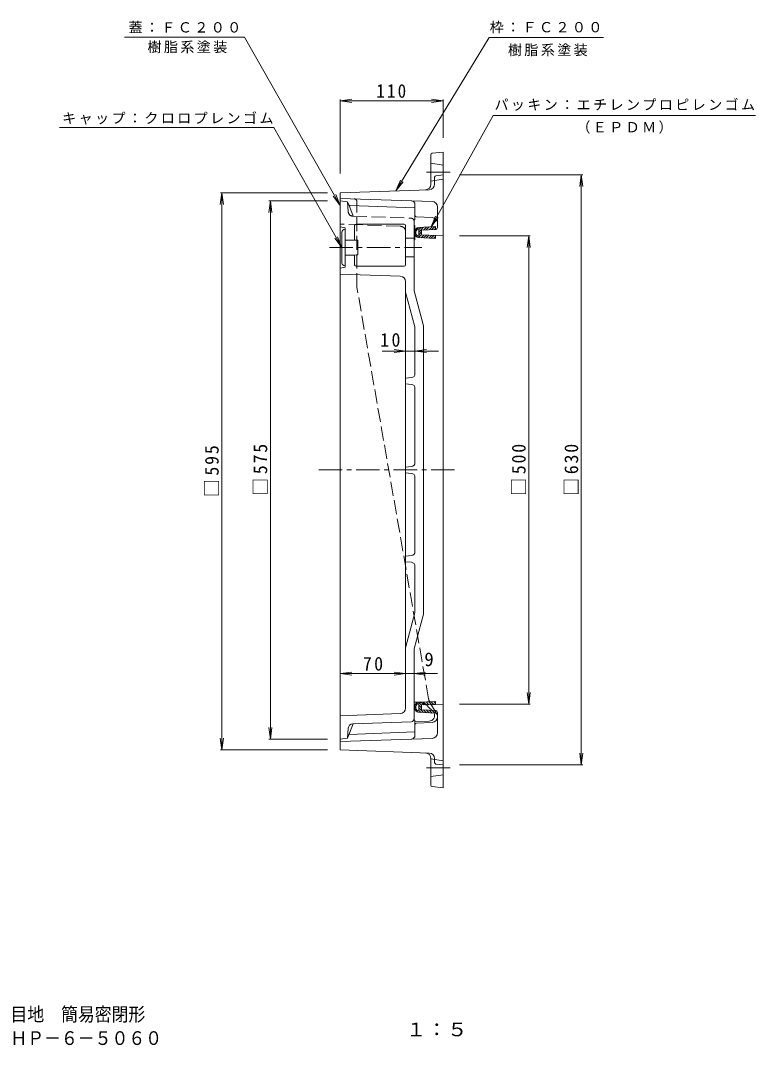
# Model space of a CAD drawing. Units: millimetres, scale not verified. Extents: x -960 to 836, y -688 to 698.
# Drawn here: x 51 to 836, y -688 to 408 of the extents above; entities that cross this region are included whole.
import ezdxf
from ezdxf.enums import TextEntityAlignment as Align

# ---------------------------------------------------------------- set-up
doc = ezdxf.new("R2010")
doc.units = ezdxf.units.MM
doc.header["$LTSCALE"] = 5
doc.linetypes.add('CHAIN1', pattern=[8, 5, -1, 1, -1])
doc.linetypes.add('DASHED3', pattern=[4, 3, -1])
for name, color, linetype, lineweight in [('0-0_通り芯', 3, 'Continuous', 9), ('0-1_躯体', 2, 'Continuous', 9), ('0-2_仕上', 7, 'Continuous', 9), ('0-4_その他', 7, 'Continuous', 9)]:
    doc.layers.add(name, color=color, linetype=linetype, lineweight=lineweight)
doc.layers.add('F-5_F-5ﾚｲﾔ', color=2, linetype='Continuous')
doc.styles.add('ＭＳ ゴシック', font='')
doc.styles.get('ＭＳ ゴシック').set_extended_font_data('MS Gothic')

msp = doc.modelspace()

# ---------------------------------------------------------------- linework, layer by layer
at = {"layer": '0-0_通り芯'}
for p, q in [((400.155, 214.24), (392.155, 215.24)), ((392.155, -359.761), (392.155, 215.24)), ((401.349, 211.159), (400.155, 214.24)), ((402.69, 210.202), (472.155, 207.566)), ((472.155, 195.156), (472.155, 207.566)), ((397.655, 186.24), (392.155, 187.24)), ((407.655, 188.74), (407.655, 173.081)), ((460.655, 190.239), (409.155, 190.239)), ((462.155, 188.74), (462.155, 146.941)), ((472.155, 188.573), (471.155, 189.24)), ((472.155, 173.906), (472.155, 188.573)), ((394.155, 181.74), (394.155, 148.739)), ((397.155, 184.74), (397.655, 184.74)), ((397.655, 173.24), (407.655, 173.24)), ((411.155, 172.99), (401.608, 173.24)), ((411.155, 157.489), (411.155, 172.99)), ((462.155, 175.24), (471.155, 175.24)), ((472.155, 173.906), (471.155, 173.24)), ((397.655, 157.24), (407.655, 157.24)), ((411.155, 157.489), (401.608, 157.24)), ((407.655, 157.398), (407.655, 146.941)), ((462.155, 155.24), (471.155, 155.24)), ((397.155, 145.74), (397.655, 145.74)), ((460.655, 145.441), (409.155, 145.441)), ((456.369, 134.662), (392.155, 136.955)), ((462.155, 128.666), (462.155, -326.529)), ((462.155, 117.739), (472.155, 80.419)), ((471.155, 118.925), (481.155, 81.604)), ((472.155, 30.36), (472.155, 80.419)), ((481.155, -226.125), (481.155, 81.604)), ((468.553, 26.379), (462.155, 25.74)), ((468.553, 19.1), (462.155, 19.74)), ((472.155, -64.64), (472.155, 15.12)), ((468.553, -68.621), (462.155, -69.26)), ((468.553, -75.9), (462.155, -75.26)), ((472.155, -79.88), (472.155, -159.641)), ((468.553, -163.621), (462.155, -164.26)), ((468.553, -170.9), (462.155, -170.26)), ((472.155, -174.88), (472.155, -224.94)), ((462.155, -262.26), (472.155, -224.94)), ((471.155, -263.445), (481.155, -226.125)), ((475.732, -320.414), (471.155, -320.159)), ((456.364, -332.525), (392.155, -334.761)), ((400.155, -358.761), (406.155, -343.273)), ((400.86, -347.961), (400.155, -358.761)), ((405.676, -343.29), (468.26, -341.111)), ((472.155, -340.976), (487.364, -340.446)), ((400.155, -358.761), (392.155, -359.761))]:
    msp.add_line(p, q, dxfattribs=at)
at = {"layer": '0-0_通り芯', "linetype": 'DASHED3'}
for p, q in [((400.86, 203.44), (400.155, 214.24)), ((401.349, 211.159), (406.155, 198.752)), ((405.676, 198.769), (468.26, 196.59)), ((456.364, 188.005), (392.155, 190.24)), ((476.23, -320.442), (475.732, -320.414)), ((486.003, -324.812), (491.398, -330.207))]:
    msp.add_line(p, q, dxfattribs=at)
at = {"layer": '0-0_通り芯', "linetype": 'CHAIN1'}
for p, q in [((380.874, 165.24), (479.582, 165.24)), ((369.344, -72.26), (519.168, -72.26))]:
    msp.add_line(p, q, dxfattribs=at)
at = {"layer": '0-0_通り芯'}
for points in [[(472.155, 195.156), (471.155, 194.49), (471.155, 118.925)], [(397.655, 186.24), (397.655, 144.239), (392.155, 143.24)], [(472.155, -339.677), (471.155, -339.01), (471.155, -263.445)], [(472.155, -339.677), (472.155, -352.086), (401.705, -354.761)]]:
    msp.add_lwpolyline(points, dxfattribs=at)
for centre, radius, start, end in [((402.747, 211.701), 1.5, 201.17764, 267.82607), ((409.155, 188.74), 1.5, 90, 180), ((460.655, 188.74), 1.5, 0, 90), ((397.155, 181.74), 3, 90, 180), ((397.155, 148.739), 3, 180, 270), ((409.155, 146.941), 1.5, 180, 270), ((460.655, 146.941), 1.5, 270, 0), ((456.155, 128.666), 6, 0, 87.95451), ((468.155, 30.36), 4, 275.71063, 0), ((468.155, 15.12), 4, 0, 84.28937), ((468.155, -64.64), 4, 275.71063, 0), ((468.155, -79.88), 4, 0, 84.28937), ((468.155, -159.641), 4, 275.71063, 0), ((468.155, -174.88), 4, 0, 84.28937), ((456.155, -326.529), 6, 271.99373, 0), ((468.155, -338.113), 3, 271.99361, 0), ((487.155, -334.45), 6, 271.99379, 23.47372), ((405.85, -348.287), 5, 91.99385, 176.26363)]:
    msp.add_arc(centre, radius, start, end, dxfattribs=at)
at = {"layer": '0-0_通り芯', "linetype": 'DASHED3'}
for centre, radius, start, end in [((405.85, 203.766), 5, 183.73637, 268.00615), ((456.155, 182.008), 6, 0, 88.00627), ((468.155, 193.592), 3, 0, 88.00639), ((475.396, -335.419), 15, 44.99995, 86.81305), ((487.155, -334.45), 6, 23.47372, 44.99995)]:
    msp.add_arc(centre, radius, start, end, dxfattribs=at)
at = {"layer": '0-1_躯体'}
for p, q in [((489.155, 232.897), (489.155, 264.403)), ((490.483, 265.893), (502.155, 267.24)), ((502.155, -411.76), (502.155, 267.24)), ((494.49, 241.888), (502.155, 242.74)), ((493.155, 240.397), (493.155, 233.035)), ((487.363, 227.039), (392.155, 223.74)), ((392.155, -371.26), (392.155, 223.74)), ((490.357, 214.435), (392.155, 217.74)), ((472.155, 199.481), (472.155, 211.179)), ((496.155, 186.625), (496.155, 208.438)), ((473.598, 197.982), (490.386, 197.336)), ((472.263, 183.484), (475.232, 186.453)), ((475.92, 186.554), (494.155, 187.627)), ((476.155, 181.72), (481.307, 186.871)), ((476.155, 184.548), (478.302, 186.695)), ((481.119, 183.855), (484.312, 187.048)), ((484.124, 184.032), (487.317, 187.225)), ((487.129, 184.209), (490.323, 187.402)), ((490.135, 184.385), (493.328, 187.578)), ((494.155, 184.622), (494.155, 187.627)), ((472.155, 182.561), (472.155, 179.871)), ((472.155, 180.548), (473.155, 181.548)), ((472.558, 178.122), (473.48, 179.044)), ((473.155, 180.402), (473.155, 182.074)), ((473.86, 176.595), (474.929, 177.665)), ((475.968, 185.068), (476.155, 185.08)), ((475.968, 175.875), (479.155, 179.063)), ((475.982, 175.875), (494.155, 175.085)), ((476.155, 177.399), (476.019, 177.405)), ((476.155, 177.399), (476.155, 185.08)), ((476.155, 178.891), (479.155, 181.891)), ((478.678, 175.757), (481.556, 178.635)), ((494.273, 184.629), (479.155, 183.74)), ((494.155, 184.622), (479.155, 183.74)), ((479.155, 178.74), (479.155, 183.74)), ((502.155, 177.74), (479.155, 178.74)), ((479.155, 178.74), (494.155, 178.087)), ((481.389, 175.64), (484.267, 178.517)), ((484.1, 175.522), (486.977, 178.399)), ((486.81, 175.404), (489.688, 178.282)), ((489.521, 175.286), (492.398, 178.164)), ((492.231, 175.168), (494.155, 177.092)), ((493.14, 184.562), (494.155, 185.578)), ((494.155, 175.085), (494.155, 178.087)), ((472.155, -327.082), (472.155, -324.392)), ((472.155, -325.069), (473.155, -326.069)), ((472.263, -328.005), (475.232, -330.974)), ((472.558, -322.643), (473.48, -323.565)), ((473.155, -324.923), (473.155, -326.595)), ((473.86, -321.116), (474.929, -322.186)), ((475.968, -320.396), (479.155, -323.584)), ((475.982, -320.396), (494.155, -319.605)), ((476.155, -321.92), (476.019, -321.926)), ((476.155, -321.92), (476.155, -329.601)), ((476.155, -323.412), (479.155, -326.412)), ((476.155, -326.241), (481.307, -331.392)), ((478.678, -320.278), (481.556, -323.156)), ((502.155, -322.26), (479.155, -323.26)), ((479.155, -323.26), (494.155, -322.608)), ((479.155, -323.26), (479.155, -328.26)), ((494.273, -329.15), (479.155, -328.26)), ((494.155, -329.143), (479.155, -328.26)), ((481.119, -328.376), (484.312, -331.569)), ((481.389, -320.16), (484.267, -323.038)), ((484.1, -320.043), (486.977, -322.92)), ((484.124, -328.553), (487.317, -331.746)), ((486.81, -319.925), (489.688, -322.802)), ((489.521, -319.807), (492.398, -322.685)), ((492.231, -319.689), (494.155, -321.613)), ((494.155, -319.605), (494.155, -322.608)), ((475.92, -331.075), (494.155, -332.148)), ((475.968, -329.589), (476.155, -329.601)), ((476.155, -329.069), (478.302, -331.215)), ((487.129, -328.729), (490.323, -331.922)), ((490.135, -328.906), (493.328, -332.099)), ((493.14, -329.083), (494.155, -330.099)), ((494.155, -329.143), (494.155, -332.148)), ((496.155, -331.146), (496.155, -352.959)), ((472.155, -344.002), (472.155, -355.7)), ((473.598, -342.503), (490.386, -341.857)), ((490.357, -358.955), (392.155, -362.26)), ((487.363, -374.56), (392.155, -371.26)), ((489.155, -380.417), (489.155, -408.924)), ((493.155, -384.918), (493.155, -380.556)), ((494.49, -386.409), (502.155, -387.26)), ((490.483, -410.414), (502.155, -411.76))]:
    msp.add_line(p, q, dxfattribs=at)
at = {"layer": '0-1_躯体', "linetype": 'DASHED3'}
for p, q in [((502.155, 253.24), (489.155, 255.24)), ((502.155, 238.239), (489.155, 236.24)), ((488.591, -321.654), (496.155, -334.26)), ((502.155, -382.76), (489.155, -380.76)), ((502.155, -397.76), (489.155, -399.76))]:
    msp.add_line(p, q, dxfattribs=at)
at = {"layer": '0-1_躯体', "linetype": 'CHAIN1'}
for p, q in [((484.595, 245.74), (510.8, 245.74)), ((484.595, -390.26), (510.8, -390.26))]:
    msp.add_line(p, q, dxfattribs=at)
at = {"layer": '0-1_躯体', "linetype": 'DASHED3'}
msp.add_lwpolyline([(486.676, -316.511), (410.155, 122.74), (410.155, 214.233)], dxfattribs=at)
at = {"layer": '0-1_躯体'}
for centre, radius, start, end in [((490.655, 264.403), 1.5, 96.58199, 180), ((494.655, 240.397), 1.5, 96.33968, 180), ((483.155, 232.897), 6, 271.98473, 0), ((487.155, 233.035), 6, 271.98473, 0), ((468.155, 211.179), 4, 0, 88.07251), ((490.155, 208.438), 6, 0, 88.07249), ((473.655, 199.481), 1.5, 180, 267.79749), ((490.155, 191.341), 6, 0, 87.79741), ((476.155, 182.561), 4, 93.36621, 180), ((494.155, 186.625), 2, 273.3663, 0), ((476.155, 179.871), 4, 180, 267.51057), ((476.155, 182.074), 3, 93.57632, 179.99998), ((476.155, 180.402), 3, 180, 267.39743), ((476.155, -324.392), 4, 92.48943, 180), ((476.155, -327.082), 4, 180, 266.63379), ((476.155, -324.923), 3, 92.60257, 180), ((476.155, -326.595), 3, 180.00002, 266.42368), ((490.155, -335.862), 6, 272.20259, 0), ((494.155, -331.146), 2, 0, 86.6337), ((473.655, -344.002), 1.5, 92.20251, 180), ((468.155, -355.7), 4, 271.92749, 0), ((490.155, -352.959), 6, 271.92751, 0), ((483.155, -380.417), 6, 0, 88.01527), ((487.155, -380.556), 6, 0, 88.01527), ((494.655, -384.918), 1.5, 180, 263.66032), ((490.655, -408.924), 1.5, 180, 263.41801)]:
    msp.add_arc(centre, radius, start, end, dxfattribs=at)
at = {"layer": '0-1_躯体', "linetype": 'DASHED3'}
for centre, radius, start, end in [((407.155, 214.233), 3, 0, 88.07239), ((501.454, -313.936), 15, 189.88217, 210.96371)]:
    msp.add_arc(centre, radius, start, end, dxfattribs=at)
at = {"layer": '0-2_仕上'}
for p, q in [((290.113, 389.793), (161.737, 389.793)), ((673.444, 389.496), (551.446, 389.496)), ((555.664, 306.195), (835.804, 306.195)), ((92.378, 293.275), (321.418, 293.275))]:
    msp.add_line(p, q, dxfattribs=at)
at = {"layer": '0-4_その他'}
for p, q in [((551.446, 389.496), (451.517, 225.797)), ((392.155, 321.94), (404.548, 323.571)), ((392.155, 323.44), (392.155, 244.233)), ((392.155, 321.94), (502.155, 321.94)), ((392.155, 321.94), (404.548, 320.308)), ((502.155, 321.94), (489.762, 323.571)), ((502.155, 321.94), (489.762, 320.308)), ((502.155, 323.44), (502.155, 282.544)), ((321.418, 293.275), (394.155, 165.24)), ((651.283, 242.74), (519.758, 242.74)), ((649.783, 242.74), (648.151, 230.347)), ((649.783, -387.26), (649.783, 242.74)), ((649.783, 242.74), (651.414, 230.347)), ((451.517, 225.797), (456.582, 237.225)), ((451.517, 225.797), (459.367, 235.525)), ((265.857, 223.74), (264.225, 211.347)), ((264.357, 223.74), (378.809, 223.74)), ((265.857, -371.26), (265.857, 223.74)), ((265.857, 223.74), (267.489, 211.347)), ((392.155, 210.175), (387.452, 221.756)), ((317.659, 215.24), (316.028, 202.847)), ((316.159, 215.24), (378.809, 215.24)), ((317.659, -359.761), (317.659, 215.24)), ((317.659, 215.24), (319.291, 202.847)), ((489.309, 187.218), (496.77, 197.247)), ((394.155, 165.24), (389.452, 176.821)), ((595.134, 177.74), (519.758, 177.74)), ((593.634, 177.74), (592.002, 165.347)), ((593.634, -322.26), (593.634, 177.74)), ((593.634, 177.74), (595.265, 165.347)), ((394.155, 165.24), (386.615, 175.209)), ((462.155, 54.731), (449.762, 56.362)), ((462.155, 56.231), (462.155, 53.842)), ((472.155, 54.731), (484.548, 56.362)), ((472.155, 56.231), (472.155, 53.842)), ((462.155, 54.731), (437.155, 54.731)), ((462.155, 54.731), (449.762, 53.099)), ((462.155, 54.731), (472.155, 54.731)), ((472.155, 54.731), (497.155, 54.731)), ((472.155, 54.731), (484.548, 53.099)), ((392.155, -289.709), (404.548, -288.078)), ((392.155, -289.709), (462.155, -289.709)), ((392.155, -289.709), (404.548, -291.341)), ((462.155, -289.709), (449.762, -288.078)), ((462.155, -289.709), (449.762, -291.341)), ((471.155, -289.709), (483.548, -288.078)), ((471.155, -289.709), (496.155, -289.709)), ((593.634, -322.26), (592.002, -309.867)), ((593.634, -322.26), (595.265, -309.867)), ((595.134, -322.26), (519.758, -322.26)), ((317.659, -359.761), (316.028, -347.367)), ((317.659, -359.761), (319.291, -347.367)), ((265.857, -371.26), (264.225, -358.867)), ((265.857, -371.26), (267.489, -358.867)), ((316.159, -359.761), (378.809, -359.761)), ((264.357, -371.26), (378.809, -371.26)), ((649.783, -387.26), (648.151, -374.867)), ((649.783, -387.26), (651.414, -374.867)), ((651.283, -387.26), (519.758, -387.26))]:
    msp.add_line(p, q, dxfattribs=at)
for points in [[(290.113, 389.793), (392.155, 210.175), (384.615, 220.145)], [(555.664, 306.195), (489.309, 187.218), (493.92, 198.836)], [(462.155, -289.709), (471.155, -289.709), (483.548, -291.341)]]:
    msp.add_lwpolyline(points, dxfattribs=at)

# ---------------------------------------------------------------- texts
at = {"layer": '0-2_仕上', "char_height": 11, "attachment_point": 7, "style": 'ＭＳ ゴシック'}
for s, insert in [('\\T1.17;蓋：ＦＣ２００', (166.236, 394.237)), ('\\T1.17;枠：ＦＣ２００', (551.924, 393.893)), ('\\T1.17;樹脂系塗装', (186.42, 372.77)), ('\\T1.17;樹脂系塗装', (571.408, 369.55)), ('\\T1.17;パッキン：エチレンプロピレンゴム', (557.011, 311.205)), ('\\T1.17;キャップ：クロロプレンゴム', (95.34, 296.578)), ('\\T1.17;（ＥＰＤＭ）', (644.511, 286.843))]:
    msp.add_mtext(s, dxfattribs=dict(at, insert=insert))
at = {"layer": '0-4_その他', "color": 2, "style": 'ＭＳ ゴシック'}
msp.add_text('9', height=14.66, dxfattribs=at).set_placement((482.154, -286.184), align=Align.BOTTOM_LEFT)
at = {"layer": '0-4_その他', "color": 2, "char_height": 14.66, "attachment_point": 7, "style": 'ＭＳ ゴシック'}
for s, insert in [('\\T1.27;\\W0.9;110', (430.905, 324.94)), ('\\T1.27;\\W0.95;10', (435.029, 59.173)), ('\\T1.27;\\W0.95;70', (416.53, -286.709))]:
    msp.add_mtext(s, dxfattribs=dict(at, insert=insert))
at = {"layer": '0-4_その他', "color": 2, "char_height": 14.66, "attachment_point": 7, "rotation": 90, "style": 'ＭＳ ゴシック'}
for s, insert in [('\\T1.21;\\W0.95;□595', (262.857, -101.26)), ('\\T1.21;\\W0.95;□575', (314.659, -99.76)), ('\\T1.21;\\W0.95;□500', (590.634, -99.76)), ('\\T1.21;\\W0.95;□630', (646.783, -99.76))]:
    msp.add_mtext(s, dxfattribs=dict(at, insert=insert))
at = {"layer": 'F-5_F-5ﾚｲﾔ', "style": 'ＭＳ ゴシック'}
for s, width, p in [('カラー舗装用鉄蓋\u3000インターロッキングブロック用\u3000鋳鉄目地\u3000簡易密閉形', 0.9, (-427.763, -665.276)), ('１：５', 1.1, (462.389, -681.46)), ('充填深さ７０ｍｍ\u3000\u3000ＭＲＨＰ－６－５０６０', 0.9, (-175.918, -690.722))]:
    msp.add_text(s, height=14.66, dxfattribs=dict(at, width=width)).set_placement(p, align=Align.BOTTOM_LEFT)

doc.saveas('drawing.dxf')
